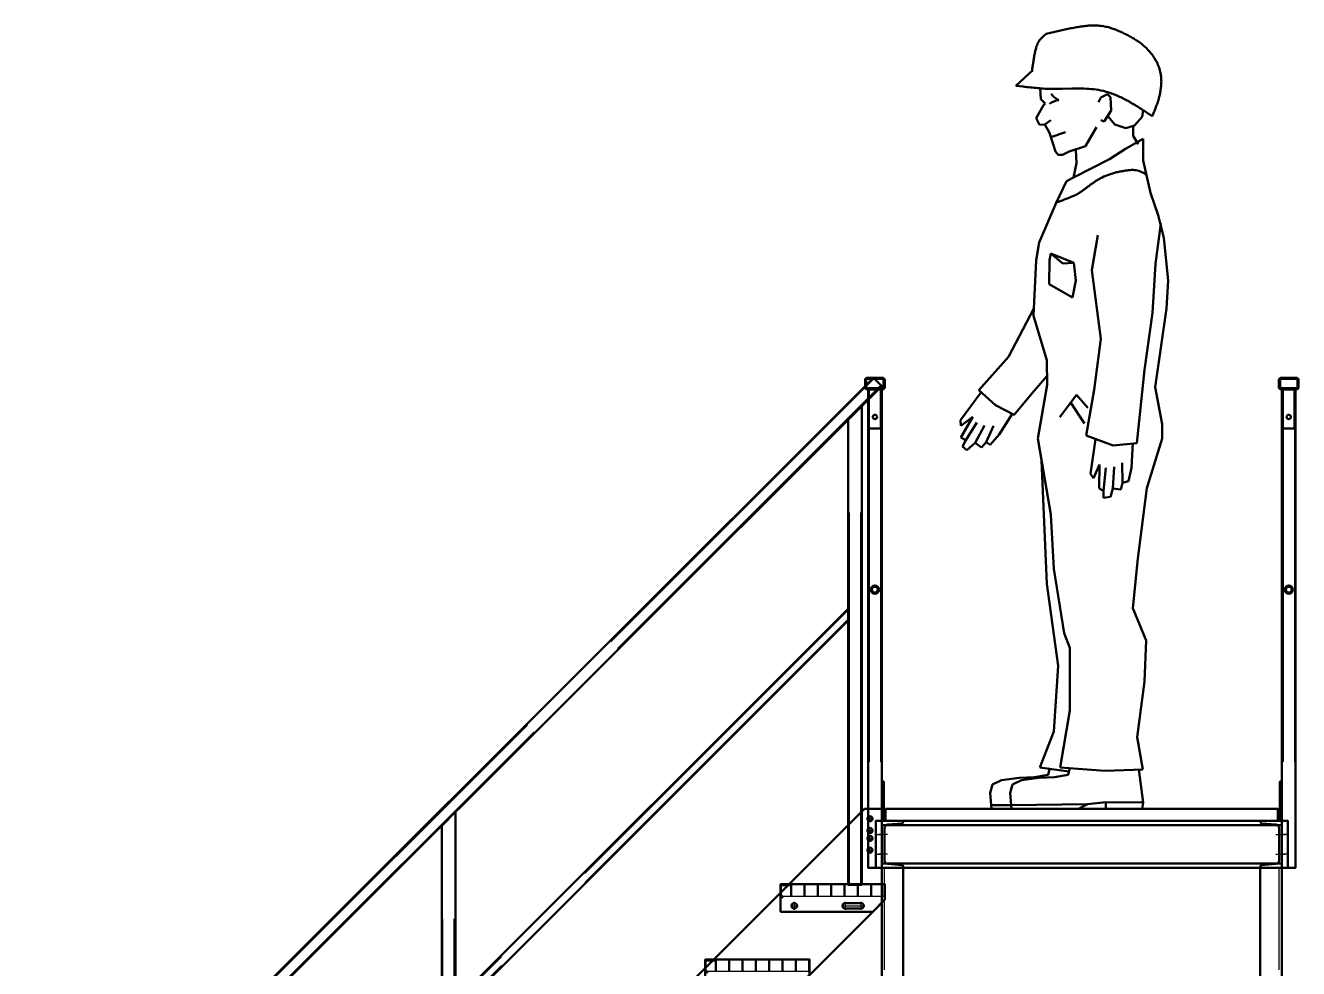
# Model space of a CAD drawing. Header units: millimetres. Extents: x 0 to 118800, y 79635 to 177025.
# Drawn here: x 21160 to 24405, y 109601 to 112007 of the extents above; entities that cross this region are included whole.
import ezdxf

# ---------------------------------------------------------------- set-up
doc = ezdxf.new("R2010")
doc.units = ezdxf.units.MM
doc.header["$LTSCALE"] = 200
for name, pattern in [('AM_DIN_F_W050', [6.25, 4.75, -1.5]), ('AM_DIN_F_W050x2', [3.125, 2.25, -0.875]), ('AM_DIN_G_W050', [13.75, 9.75, -1.5, 1, -1.5]), ('AM_DIN_G_W050x2', [6.875, 4.75, -0.875, 0.375, -0.875]), ('AM_ISO08W050x2', [9, 6, -0.75, 1.5, -0.75])]:
    doc.linetypes.add(name, pattern=pattern)
for name, color, linetype, lineweight in [('AM_0', 7, 'Continuous', 50), ('AM_0N', 7, 'Continuous', 50), ('AM_3', 6, 'AM_DIN_F_W050', 25), ('AM_3N', 6, 'AM_DIN_F_W050', 25), ('AM_7', 4, 'AM_DIN_G_W050', 25)]:
    doc.layers.add(name, color=color, linetype=linetype, lineweight=lineweight)

# ---------------------------------------------------------------- blocks, each defined once
blk = doc.blocks.new('*U755')
at = {"layer": 'AM_0N'}
for p, q in [((-510, 2761.6), (-510, 2641.6)), ((510, 2761.6), (-510, 2761.6)), ((510, 2641.6), (510, 2761.6)), ((510, 2750.6), (-510, 2750.6)), ((510, 2652.6), (-510, 2652.6)), ((-510, 2641.6), (510, 2641.6))]:
    blk.add_line(p, q, dxfattribs=at)
blk = doc.blocks.new('*U756')
at = {"layer": 'AM_0N'}
for p, q in [((455, 506.6), (455, 2641.6)), ((455, 2641.6), (510, 2641.6)), ((510, 506.6), (510, 2641.6)), ((455, 506.6), (510, 506.6))]:
    blk.add_line(p, q, dxfattribs=at)
at = {"layer": 'AM_3N', "linetype": 'AM_DIN_F_W050x2'}
blk.add_line((503, 506.6), (503, 2641.6), dxfattribs=at)
blk = doc.blocks.new('*U757')
at = {"layer": 'AM_0N'}
for p, q in [((-510, 506.6), (-510, 2641.6)), ((-455, 2641.6), (-510, 2641.6)), ((-455, 506.6), (-455, 2641.6)), ((-455, 506.6), (-510, 506.6))]:
    blk.add_line(p, q, dxfattribs=at)
at = {"layer": 'AM_3N', "linetype": 'AM_DIN_F_W050x2'}
blk.add_line((-503, 506.6), (-503, 2641.6), dxfattribs=at)
blk = doc.blocks.new('SL1 seite')
at = {"layer": 'AM_0'}
for points in [[(-510, 2761.6), (-525, 2761.6), (-525, 2641.6), (-510, 2641.6)], [(510, 2761.6), (525, 2761.6), (525, 2641.6), (510, 2641.6)], [(-455, 1854.7), (455, 1329.4), (455, 1398.6), (-455, 1924)], [(-455, 741.6), (455, 741.6), (455, 801.6), (-455, 801.6)], [(-522.5, 491.6), (-442.5, 491.6), (-442.5, 506.6), (-522.5, 506.6)], [(522.5, 491.6), (442.5, 491.6), (442.5, 506.6), (522.5, 506.6)]]:
    blk.add_lwpolyline(points, close=True, dxfattribs=at)
at = {"layer": 'AM_0N'}
for p, q in [((-467, 2641.6), (-522, 2641.6)), ((443, 2641.6), (498, 2641.6)), ((-445.5, 506.6), (-500.5, 506.6)), ((445.5, 506.6), (500.5, 506.6))]:
    blk.add_line(p, q, dxfattribs=at)
at = {"layer": 'AM_3'}
for p, q in [((-503, 1948), (503, 1367.2)), ((-503, 1886.2), (503, 1305.4)), ((-503, 798.4), (503, 798.4)), ((-503, 744.9), (503, 744.9))]:
    blk.add_line(p, q, dxfattribs=at)
for points in [[(-455, 1924), (-503, 1951.7), (-503, 1882.5), (-455, 1854.7)], [(455, 1398.6), (503, 1370.9), (503, 1301.6), (455, 1329.4)], [(-455, 801.6), (-503, 801.6), (-503, 741.6), (-455, 741.6)], [(455, 801.6), (503, 801.6), (503, 741.6), (455, 741.6)]]:
    blk.add_lwpolyline(points, close=True, dxfattribs=at)
at = {"layer": 'AM_7', "linetype": 'AM_ISO08W050x2'}
for p, q in [((-528, 2726.6), (-507, 2726.6)), ((528, 2726.6), (507, 2726.6)), ((-528, 2676.6), (-507, 2676.6)), ((528, 2676.6), (507, 2676.6))]:
    blk.add_line(p, q, dxfattribs=at)
at = {"layer": 'AM_7', "linetype": 'AM_DIN_G_W050x2'}
for p, q in [((-482.5, 516.6), (-482.5, 481.6)), ((482.5, 516.6), (482.5, 481.6))]:
    blk.add_line(p, q, dxfattribs=at)
at = {"layer": 'AM_0N'}
for name in ['*U755', '*U757', '*U756']:
    blk.add_blockref(name, (0, 0), dxfattribs=at)
blk = doc.blocks.new('*U758')
at = {"layer": 'AM_0N'}
for p, q in [((0, -85), (0, 35)), ((0, 35), (55, 35)), ((55, 35), (55, 32.4)), ((7, 16.1), (7, -66.1)), ((50.9, 27.9), (15.3, 25)), ((55, -85), (0, -85)), ((15.3, -75), (50.9, -77.9)), ((55, -82.4), (55, -85))]:
    blk.add_line(p, q, dxfattribs=at)
for centre, radius, start, end in [((16, 16.1), 9, 94.5739, 180), ((50.5, 32.4), 4.5, 274.5739, 0), ((16, -66.1), 9, 180, 265.4261), ((50.5, -82.4), 4.5, 0, 85.4261)]:
    blk.add_arc(centre, radius, start, end, dxfattribs=at)
blk = doc.blocks.new('GL2g SE')
at = {"layer": 'AM_0'}
for points in [[(-36.5, 1135), (1.5, 1135, 0.414214), (7.5, 1141), (7.5, 1159, 0.414214), (1.5, 1165), (-36.5, 1165, 0.414214), (-42.5, 1159), (-42.5, 1141, 0.414214)], [(-36.5, 1138), (1.5, 1138, 0.414214), (4.5, 1141), (4.5, 1159, 0.414214), (1.5, 1162), (-36.5, 1162, 0.414214), (-39.5, 1159), (-39.5, 1141, 0.414214)]]:
    blk.add_lwpolyline(points, format="xyb", close=True, dxfattribs=at)
for points in [[(0, -85), (-35, -85), (-35, 1135), (0, 1135)], [(-32.5, 1135), (-2.5, 1135), (-2.5, 1035), (-32.5, 1035)], [(0, 35), (5, 35), (5, 135), (0, 135)]]:
    blk.add_lwpolyline(points, close=True, dxfattribs=at)
for centre, radius in [((-17.5, 1065), 5.5), ((-17.5, 624.4), 10.6), ((-17.5, 624.4), 7.6)]:
    blk.add_circle(centre, radius, dxfattribs=at)
at = {"layer": 'AM_3'}
for p, q in [((-32, 1135), (-32, -85)), ((-3, 1135), (-3, -85))]:
    blk.add_line(p, q, dxfattribs=at)
at = {"layer": 'AM_7', "linetype": 'AM_DIN_G_W050x2'}
for p, q in [((15, 0), (-8.5, 0)), ((15, -50), (-8.5, -50))]:
    blk.add_line(p, q, dxfattribs=at)
at = {"layer": 'AM_0N'}
blk.add_blockref('*U758', (0, 0), dxfattribs=at)
blk = doc.blocks.new('stufe 270x800')
at = {"layer": 'AM_0'}
for p, q in [((130, 7), (170, 7)), ((130, -7), (170, -7))]:
    blk.add_line(p, q, dxfattribs=at)
blk.add_lwpolyline([(-35, -15), (200, -15), (231, 16), (231, 55), (-35, 55)], close=True, dxfattribs=at)
blk.add_circle((0, 0), 7, dxfattribs=at)
for centre, start, end in [((130, 0), 90, 270), ((170, 0), 270, 90)]:
    blk.add_arc(centre, 7, start, end, dxfattribs=at)
at = {"layer": 'AM_3'}
for p, q in [((-32.9, 52), (-7, 52)), ((-32.9, 27.1), (-32.9, 52)), ((-10, 52), (-10, 25)), ((-7, 55), (-7, 25)), ((24, 55), (24, 25)), ((27, 55), (27, 25)), ((58, 55), (58, 25)), ((61, 55), (61, 25)), ((92, 55), (92, 25)), ((95, 55), (95, 25)), ((126, 55), (126, 25)), ((129, 55), (129, 25)), ((160, 55), (160, 25)), ((163, 55), (163, 25)), ((194, 55), (194, 25)), ((197, 55), (197, 25)), ((228, 55), (228, 25)), ((-35, 25), (-30, 20)), ((-32.9, 27.1), (-27.9, 22.1)), ((-30.8, 25), (231, 25)), ((-27.9, 22.1), (-30, 20))]:
    blk.add_line(p, q, dxfattribs=at)
at = {"layer": 'AM_7', "linetype": 'AM_ISO08W050x2'}
for p, q in [((-10, 0), (10, 0)), ((0, 10), (0, -10)), ((130, 10), (130, -10)), ((170, 10), (170, -10))]:
    blk.add_line(p, q, dxfattribs=at)
at = {"layer": 'AM_7'}
blk.add_line((120, 0), (180, 0), dxfattribs=at)
blk = doc.blocks.new('Treppe gel BH2350')
at = {"layer": 'AM_0'}
for points in [[(-1780.1, 3030.1), (380.1, 869.9), (358.9, 848.7), (-1801.3, 3008.9)], [(-1751, 1736.4), (-1716, 1736.4), (-1716, 2923.6), (-1751, 2958.6)], [(-1716, 2410.7), (-714.8, 1409.5), (-714.8, 1439.6), (-1716, 2440.8)], [(-714.8, 700.2), (-679.8, 700.2), (-679.8, 1887.4), (-714.8, 1922.4)], [(-679.8, 1374.5), (320.4, 374.3), (320.4, 404.5), (-679.8, 1404.6)], [(320.4, -335), (355.4, -335), (355.4, 852.2), (320.4, 887.2)]]:
    blk.add_lwpolyline(points, close=True, dxfattribs=at)
at = {"layer": 'AM_3'}
for p, q in [((-1782.2, 3028), (378, 867.8)), ((-1799.2, 3011), (361, 850.8)), ((-1748, 1736.4), (-1748, 2955.6)), ((-1719, 1736.4), (-1719, 2926.6)), ((-1716, 2437.1), (-714.8, 1435.9)), ((-1716, 2414.4), (-714.8, 1413.3)), ((-711.8, 700.2), (-711.8, 1919.4)), ((-682.8, 700.2), (-682.8, 1890.4)), ((-679.8, 1400.9), (320.4, 400.7)), ((-679.8, 1378.3), (320.4, 378.1)), ((323.4, -335), (323.4, 884.2)), ((352.4, -335), (352.4, 855.2))]:
    blk.add_line(p, q, dxfattribs=at)
blk = doc.blocks.new('Treppe 2350')
for p, q in [((-1787.6, -1743.3), (350.8, 395.1)), ((-1666.4, -1904.9), (395.1, 156.1)), ((-1688.1, -1904.9), (-1787.6, -1904.9))]:
    blk.add_line(p, q)
at = {"layer": 'AM_0'}
blk.add_line((-1787.6, -1904.9), (-1787.6, -1743.3), dxfattribs=at)
blk.add_lwpolyline([(395.1, 156.1), (395.1, 395.1), (350.8, 395.1)], dxfattribs=at)
for centre in [(365, 370.1), (365, 340.1), (365, 320.1), (365, 290.1)]:
    blk.add_circle(centre, 6.5, dxfattribs=at)
at = {"layer": 'AM_3'}
blk.add_lwpolyline([(-1666.4, -1904.9), (-1787.6, -1904.9), (-1787.6, -1852.7), (-1666.4, -1852.7)], close=True, dxfattribs=at)
at = {"layer": 'AM_7'}
for p, q in [((365, 370.1), (356.6, 370.1)), ((365, 370.1), (365, 378.5)), ((365, 370.1), (373.5, 370.1)), ((365, 370.1), (365, 361.6)), ((365, 340.1), (356.6, 340.1)), ((365, 340.1), (365, 348.5)), ((365, 340.1), (373.5, 340.1)), ((365, 340.1), (365, 331.6)), ((365, 320.1), (365, 328.5)), ((365, 320.1), (356.6, 320.1)), ((365, 320.1), (373.5, 320.1)), ((365, 320.1), (365, 311.6)), ((365, 290.1), (365, 298.5)), ((365, 290.1), (356.6, 290.1)), ((365, 290.1), (373.5, 290.1)), ((365, 290.1), (365, 281.6))]:
    blk.add_line(p, q, dxfattribs=at)
at = {"layer": 'AM_7', "linetype": 'AM_DIN_G_W050x2'}
blk.add_line((-1727, -1964.9), (-1727, -1838.5), dxfattribs=at)
at = {"lineweight": 0}
for p in [(172.1, 148.1), (-19.9, -43.9), (-211.9, -235.9), (-403.9, -427.9), (-595.9, -619.9), (-787.9, -811.9), (-979.9, -1003.9), (-1171.9, -1195.9), (-1363.9, -1387.9), (-1555.9, -1579.9), (-1747.9, -1771.9)]:
    blk.add_blockref('stufe 270x800', p, dxfattribs=at)
at = {"layer": 'AM_0', "xscale": -1}
blk.add_blockref('Treppe gel BH2350', (-1406.3, -1535), dxfattribs=at)
blk = doc.blocks.new('PuscherK')
at = {"color": 7, "linetype": 'Continuous'}
for p, q in [((46518.3, -4470.9), (46556.8, -4506.4)), ((46347.9, -4525.2), (46341, -4532.1)), ((46363, -4533), (46347.9, -4525.2)), ((46499.9, -4537), (46501.2, -4511.5)), ((46341, -4532.1), (46339.8, -4562.8)), ((46368.6, -4544.1), (46363, -4533)), ((46490.3, -4547), (46499.9, -4537)), ((46493.6, -4550.3), (46490.3, -4547)), ((46510.3, -4580.3), (46493.6, -4550.3)), ((46268.7, -4577.6), (46266.3, -4562.4)), ((46286.7, -4597), (46268.7, -4577.6)), ((46347.1, -4575.5), (46330.9, -4594.4)), ((46339.8, -4562.8), (46355.5, -4588.2)), ((46355.5, -4588.2), (46363.3, -4585.2)), ((46490.6, -4594.9), (46477.4, -4584.9)), ((46502.8, -4595.3), (46510.3, -4580.3)), ((46306.1, -4603.3), (46286.7, -4597)), ((46289.5, -4598), (46289.6, -4620.9)), ((46330.9, -4594.4), (46306.1, -4603.3)), ((46373.1, -4600.5), (46398.2, -4644.4)), ((46476.9, -4623.7), (46443.9, -4611.9)), ((46466.7, -4656), (46480.2, -4613.7)), ((46480.2, -4613.7), (46490.6, -4594.9)), ((46490.6, -4594.9), (46502.8, -4595.3)), ((46266.7, -4627.1), (46266.7, -4677.1)), ((46306.7, -4650.4), (46266.7, -4627.1)), ((46289.6, -4620.9), (46277.8, -4639.9)), ((46343.4, -4673.8), (46306.7, -4650.4)), ((46398.2, -4644.4), (46435.7, -4656.3)), ((46420.5, -4651.5), (46418.9, -4683.3)), ((46435.7, -4656.3), (46450.2, -4663.8)), ((46450.2, -4663.8), (46460.2, -4663.8)), ((46460.2, -4663.8), (46466.7, -4656)), ((46266.7, -4677.1), (46250, -4750.5)), ((46425.6, -4715.7), (46343.4, -4673.8)), ((46418.9, -4683.3), (46425.6, -4715.7)), ((46441.3, -4724), (46425.6, -4715.7)), ((46465.3, -4773.2), (46441.3, -4724)), ((46250, -4750.5), (46232.4, -4801.3)), ((46503.6, -4864), (46465.3, -4773.2)), ((46232.4, -4801.3), (46219.7, -4853.4)), ((46238.8, -4912.4), (46226.6, -4820.6)), ((46219.7, -4853.4), (46209.9, -4950.8)), ((46370.1, -4847.3), (46383.5, -4927.4)), ((46510.3, -4904.1), (46503.6, -4864)), ((46424.8, -4910.3), (46477.2, -4889.3)), ((46477.2, -4889.3), (46449.5, -4911.5)), ((46480.2, -4904.1), (46477.2, -4889.3)), ((46481, -4959.3), (46480.2, -4904.1)), ((46516.9, -5030.9), (46510.3, -4904.1)), ((46245.4, -5024.2), (46238.8, -4912.4)), ((46383.5, -4927.4), (46363.4, -5083.4)), ((46424.8, -4910.3), (46419.8, -4950.5)), ((46449.5, -4911.5), (46424.8, -4910.3)), ((46209.9, -4950.8), (46213.3, -5014.2)), ((46419.8, -4950.5), (46427.7, -4989.1)), ((46427.7, -4989.1), (46481, -4959.3)), ((46213.3, -5014.2), (46239, -5193.8)), ((46516.1, -5014.2), (46574, -5125.1)), ((46263.3, -5154.4), (46245.4, -5024.2)), ((46516.9, -5030.9), (46486.5, -5132.2)), ((46363.4, -5083.4), (46378.6, -5200.1)), ((46486.5, -5132.2), (46485.5, -5188.4)), ((46574, -5125.1), (46641.1, -5200.7)), ((46280.8, -5321.4), (46263.3, -5154.4)), ((46239, -5193.8), (46223.3, -5278)), ((46485.5, -5188.4), (46506.9, -5311.2)), ((46519.5, -5208), (46485.9, -5168.8)), ((46378.6, -5200.1), (46396.8, -5304.5)), ((46418.8, -5211.5), (46392.9, -5240.8)), ((46456.7, -5262.1), (46418.8, -5211.5)), ((46560.6, -5256.8), (46519.5, -5208)), ((46641.1, -5200.7), (46603.3, -5234.9)), ((46636, -5205.4), (46683.4, -5269.4)), ((46431.9, -5229.4), (46400.4, -5277)), ((46603.3, -5234.9), (46560.6, -5256.8)), ((46223.3, -5278), (46223.3, -5311.2)), ((46594.9, -5302.2), (46564.9, -5253.9)), ((46624.5, -5319.4), (46607.9, -5282.3)), ((46650, -5320.6), (46628.7, -5281.6)), ((46671.2, -5315.1), (46646.1, -5274.6)), ((46682.2, -5282), (46655.2, -5261.3)), ((46655.2, -5261.3), (46682.3, -5308.8)), ((46683.4, -5269.4), (46682.2, -5282)), ((46223.3, -5311.2), (46258.6, -5424.4)), ((46396.8, -5304.5), (46335.1, -5327.4)), ((46476.9, -5484.7), (46506.9, -5311.2)), ((46615.4, -5325.4), (46594.9, -5302.2)), ((46682.3, -5308.8), (46671.2, -5315.1)), ((46335.1, -5327.4), (46280.8, -5321.4)), ((46293.4, -5377.9), (46290, -5321.2)), ((46375.6, -5312.4), (46386.8, -5391.3)), ((46624.5, -5319.4), (46615.4, -5325.4)), ((46635, -5331.4), (46624.5, -5319.4)), ((46650, -5320.6), (46635, -5331.4)), ((46668.3, -5337.3), (46650, -5320.6)), ((46678.4, -5329.5), (46668.3, -5337.3)), ((46671.2, -5315.1), (46678.4, -5329.5)), ((46314.1, -5412.1), (46314.3, -5366.6)), ((46498.3, -5361.4), (46486.2, -5642.8)), ((46300.3, -5408.1), (46293.4, -5377.9)), ((46336, -5425.4), (46332.9, -5376)), ((46357.3, -5430.5), (46351.5, -5378.1)), ((46379.7, -5401.8), (46365.9, -5370.7)), ((46365.9, -5370.7), (46367, -5425.4)), ((46386.8, -5391.3), (46379.7, -5401.8)), ((46258.6, -5424.4), (46278.9, -5584.6)), ((46314.1, -5412.1), (46300.3, -5408.1)), ((46317.6, -5427.7), (46314.1, -5412.1)), ((46336, -5425.4), (46317.6, -5427.7)), ((46341.2, -5443.8), (46336, -5425.4)), ((46367, -5425.4), (46357.3, -5430.5)), ((46356.7, -5446.6), (46341.2, -5443.8)), ((46357.3, -5430.5), (46356.7, -5446.6)), ((46470.2, -5608.2), (46476.9, -5484.7)), ((46278.9, -5584.6), (46290, -5698.3)), ((46446.9, -5755.1), (46470.2, -5608.2)), ((46486.2, -5642.8), (46460.1, -5829.9)), ((46290, -5698.3), (46260, -5771.7)), ((46260, -5771.7), (46263.3, -5865.2)), ((46433.5, -5788.4), (46446.9, -5755.1)), ((46433.5, -5931.9), (46433.5, -5788.4)), ((46460.1, -5829.9), (46470.2, -5979.2)), ((46263.3, -5865.2), (46280, -5992)), ((46456.1, -6061.8), (46433.5, -5931.9)), ((46280, -5992), (46267.6, -6066.3)), ((46470.2, -5979.2), (46502.1, -6061.8)), ((46353.4, -6068.8), (46456.1, -6061.8)), ((46437.7, -6078.1), (46433.5, -6062.1)), ((46502.1, -6061.8), (46435.8, -6070.8)), ((46483.3, -6078.1), (46479.1, -6062.1)), ((46276.3, -6066.5), (46266.9, -6141.5)), ((46267.6, -6066.3), (46353.4, -6068.8)), ((46468.6, -6083.8), (46437.7, -6078.1)), ((46504.2, -6084.8), (46468.6, -6083.8)), ((46514.1, -6083.8), (46483.3, -6078.1)), ((46544, -6090.4), (46504.2, -6084.8)), ((46549.7, -6084.8), (46514.1, -6083.8)), ((46564.6, -6100.7), (46544, -6090.4)), ((46589.5, -6090.4), (46549.7, -6084.8)), ((46610.2, -6100.7), (46589.5, -6090.4)), ((46570, -6119.1), (46564.6, -6100.7)), ((46567.6, -6147.6), (46570, -6119.1)), ((46615.5, -6119.1), (46610.2, -6100.7)), ((46613.2, -6147.6), (46615.5, -6119.1)), ((46351.6, -6140.9), (46266.9, -6141.5)), ((46266.9, -6141.5), (46268.9, -6156.2)), ((46351.6, -6140.9), (46393.5, -6145.5)), ((46351.6, -6156.2), (46351.6, -6140.9)), ((46567.6, -6147.6), (46393.5, -6145.5)), ((46393.5, -6145.5), (46414.2, -6156.2)), ((46566.6, -6156.2), (46567.6, -6147.6)), ((46613.2, -6147.6), (46567.6, -6147.6)), ((46612.2, -6156.2), (46613.2, -6147.6)), ((46268.9, -6156.2), (46351.6, -6156.2)), ((46414.2, -6156.2), (46612.2, -6156.2))]:
    blk.add_line(p, q, dxfattribs=at)
for centre, radius, start, end in [((46415.1, -4597.7), 235.3, 111.9257, 114.7325), ((46394.7, -4547), 180.7, 108.2939, 111.9318), ((46383.4, -4512.5), 144.4, 103.7761, 108.2987), ((46377.4, -4488.3), 119.5, 98.3405, 103.7736), ((46377.2, -4489.4), 120.5, 92.3767, 98.1735), ((46378.4, -4518.5), 149.7, 87.6813, 92.3741), ((46376.6, -4564.6), 195.8, 84.0703, 87.6853), ((46368.5, -4642.7), 274.3, 81.4796, 84.0735), ((46344.3, -4804.7), 438.1, 79.8593, 81.4846), ((46302.6, -5041.6), 678.6, 78.7611, 79.918), ((46267.3, -5219), 859.5, 77.8517, 78.7603), ((46197.7, -5542.6), 1190.5, 77.1978, 77.8515), ((46024.8, -6303.3), 1970.7, 76.8035, 77.1974), ((46355.7, -4519.7), 138.2, 127.6489, 131.9203), ((46368.3, -4536.2), 159, 123.9524, 127.6458), ((46386.3, -4562.8), 191.1, 120.8747, 123.948), ((46412.3, -4606.4), 241.9, 118.4384, 120.873), ((46453.9, -4683.1), 329.1, 116.6417, 118.4407), ((46453.2, -4680.3), 326.3, 114.7309, 116.7565), ((45129.5, -10121.4), 5892.3, 76.67163, 76.80327), ((46229.3, -4704), 408.4, 50.0945, 50.7303), ((46405.2, -4493.7), 134.3, 48.1736, 50.0988), ((46442.8, -4451.7), 77.9, 44.8842, 48.1656), ((46459.9, -4434.7), 53.7, 40.1855, 44.8881), ((46469.9, -4426.2), 40.7, 34.0197, 40.1828), ((46472.3, -4424.6), 37.8, 27.0525, 34.0152), ((46456.2, -4432.9), 55.9, 22.3026, 27.0629), ((46451.2, -4434.9), 61.2, 17.9019, 22.301), ((46339.4, -4505.4), 116.4, 144.305, 151.1329), ((46349.7, -4513), 129.2, 131.9409, 144.2201), ((46400, -4451.4), 115.1, 15.5499, 17.9022), ((46390.7, -4454), 124.8, 13.375, 15.5501), ((46091.9, -4525.1), 431.9, 12.6746, 13.3757), ((46342.5, -4468.7), 174.9, 10.9513, 12.6715), ((45711, -4590.9), 818.2, 10.5876, 10.9535), ((46300, -4480.8), 219, 9.2241, 10.5873), ((46318.3, -4495.5), 93.1, 158.6433, 167.0549), ((46329.1, -4499.7), 104.7, 151.1157, 158.6488), ((46013.8, -4530), 509.4, 8.9331, 9.5197), ((45816.6, -4560.9), 709, 8.5618, 8.931), ((45698, -4578.8), 829, 8.2457, 8.5624), ((45195.3, -4651.6), 1336.9, 8.0491, 8.2456), ((44721.2, -4718.7), 1815.8, 7.9046, 8.0495), ((36356, -5880.1), 10261.1, 7.87856, 7.9042), ((46330.6, -4496.6), 105.4, 173.9352, 179.8854), ((46346.1, -4496.6), 120.9, 179.8778, 185.0935), ((46318.2, -4495.2), 92.9, 167.2039, 173.935), ((46363.8, -4495.1), 138.6, 185.0886, 189.6508), ((46382.5, -4491.9), 157.7, 189.6415, 193.6455), ((46420.4, -4748.3), 238.8, 110.0006, 116.2439), ((46399.6, -4691.2), 178, 101.7264, 109.9998), ((46398.4, -4685.3), 171.9, 94.5271, 101.7276), ((46413, -4869.6), 356.8, 91.008, 94.5265), ((46415, -4982), 469.3, 88.2965, 91.0083), ((46465.5, -3900.9), 612.7, 268.6659, 270.7525), ((46437.8, -4495.8), 48.2, 295.93, 323.0828), ((46466, -4066.6), 447.1, 270.9657, 273.1197), ((46459.5, -3946.4), 567.5, 273.1212, 274.8114), ((46440.9, -3726), 788.6, 274.8121, 276.0251), ((46386.3, -3208.3), 1309.2, 276.0256, 276.7554), ((46408.2, -4485.6), 184.1, 193.6599, 196.7692), ((46455.9, -4471.2), 233.9, 196.7707, 199.2089), ((46543, -4440.9), 326.1, 199.21, 200.9554), ((46608.7, -5084.7), 624.5, 120.5313, 123.0068), ((46471.6, -4852.1), 354.5, 116.2437, 120.5308), ((46453.7, -4583.8), 45, 53.6315, 83.4493), ((46745.6, -4363.3), 543.1, 200.9567, 202.0054), ((47753.2, -3956.1), 1629.9, 202.005, 202.3544), ((47312.7, -6168.4), 1916.8, 123.0062, 123.8204), ((46294.5, -4753.7), 56.2, 112.3932, 116.305), ((46289.2, -4740.9), 42.4, 107.2387, 112.3842), ((46288.3, -4738.1), 39.4, 97.7157, 107.2401), ((46290.8, -4756.5), 58, 91.1733, 97.7224), ((46291.1, -4767.4), 68.9, 85.5456, 91.167), ((46286, -4832.3), 134, 82.6135, 85.546), ((46281.8, -4864.5), 166.4, 80.244, 82.615), ((46224.3, -5199.1), 505.9, 79.1149, 80.2413), ((46478.9, -5072), 424.1, 120.6358, 121.1678), ((46333.9, -4827.3), 139.7, 119.0306, 120.6354), ((46305.6, -4776.3), 81.4, 116.2944, 119.0284), ((46288.3, -4866.3), 167.1, 75.7487, 79.117), ((46270.1, -4938), 241, 73.4387, 75.7484), ((46304.2, -4823.1), 121.1, 68.8761, 73.4367), ((46296.5, -4843.1), 142.6, 61.8174, 68.8789), ((46304.5, -4828.1), 125.6, 58.1669, 61.8156), ((46219.1, -4965.7), 287.6, 56.5674, 58.1685), ((46278.4, -4875.9), 179.9, 53.998, 56.568), ((45900.4, -5396.1), 823, 53.4331, 53.9955), ((46205.6, -4984.7), 310.7, 52.2418, 53.4367), ((46766, -4254), 610.2, 232.6547, 233.2616), ((46539.6, -4557.4), 231.6, 233.255, 234.8485), ((46487.8, -4630.9), 141.7, 234.8524, 237.4467), ((46466.4, -4664.4), 101.9, 237.4456, 241.0433), ((46465.5, -4665.5), 100.6, 241.1928, 244.3229), ((46479.6, -4636.1), 133.1, 244.3164, 246.6914), ((46504.1, -4579.3), 194.9, 246.6974, 248.3223), ((46563.7, -4429.5), 356.2, 248.3169, 249.2087), ((47117.3, -2971.7), 1915.5, 249.2066, 249.3724), ((45811.5, -6435.3), 1786, 69.1561, 69.3136), ((45634.4, -6900.5), 2283.8, 69.034, 69.157), ((45311, -7744.3), 3187.4, 68.9443, 69.0323), ((44553.9, -9710), 5293.9, 68.8881, 68.9411), ((40733.7, -19606.2), 15901.9, 68.87313, 68.89075)]:
    blk.add_arc(centre, radius, start, end, dxfattribs=at)
at = {"layer": 'AM_0'}
for p, q in [((46428.9, -4513), (46451.3, -4513.5)), ((46540.3, -4508.4), (46556.8, -4506.4))]:
    blk.add_line(p, q, dxfattribs=at)

msp = doc.modelspace()

# ---------------------------------------------------------------- linework, layer by layer
at = {"layer": 'AM_0'}
msp.add_lwpolyline([(23353, 110008.2), (24353, 110008.2), (24353, 109978.2), (23353, 109978.2)], close=True, dxfattribs=at)

# ---------------------------------------------------------------- block references
at = {"layer": 'AM_0', "xscale": -1.118063009344041, "yscale": 1.118063009402249, "zscale": 1.118063009407353}
msp.add_blockref('PuscherK', (75738.4, 116891.2), dxfattribs=at)
at = {"layer": 'AM_0'}
for name, p in [('Treppe 2350', (22947.9, 109613.1)), ('GL2g SE', (23343, 109943.2))]:
    msp.add_blockref(name, p, dxfattribs=at)
at = {"layer": 'AM_0', "xscale": -1}
for name, p in [('GL2g SE', (24363, 109943.2)), ('SL1 seite', (23853, 107216.5))]:
    msp.add_blockref(name, p, dxfattribs=at)

doc.saveas('drawing.dxf')
